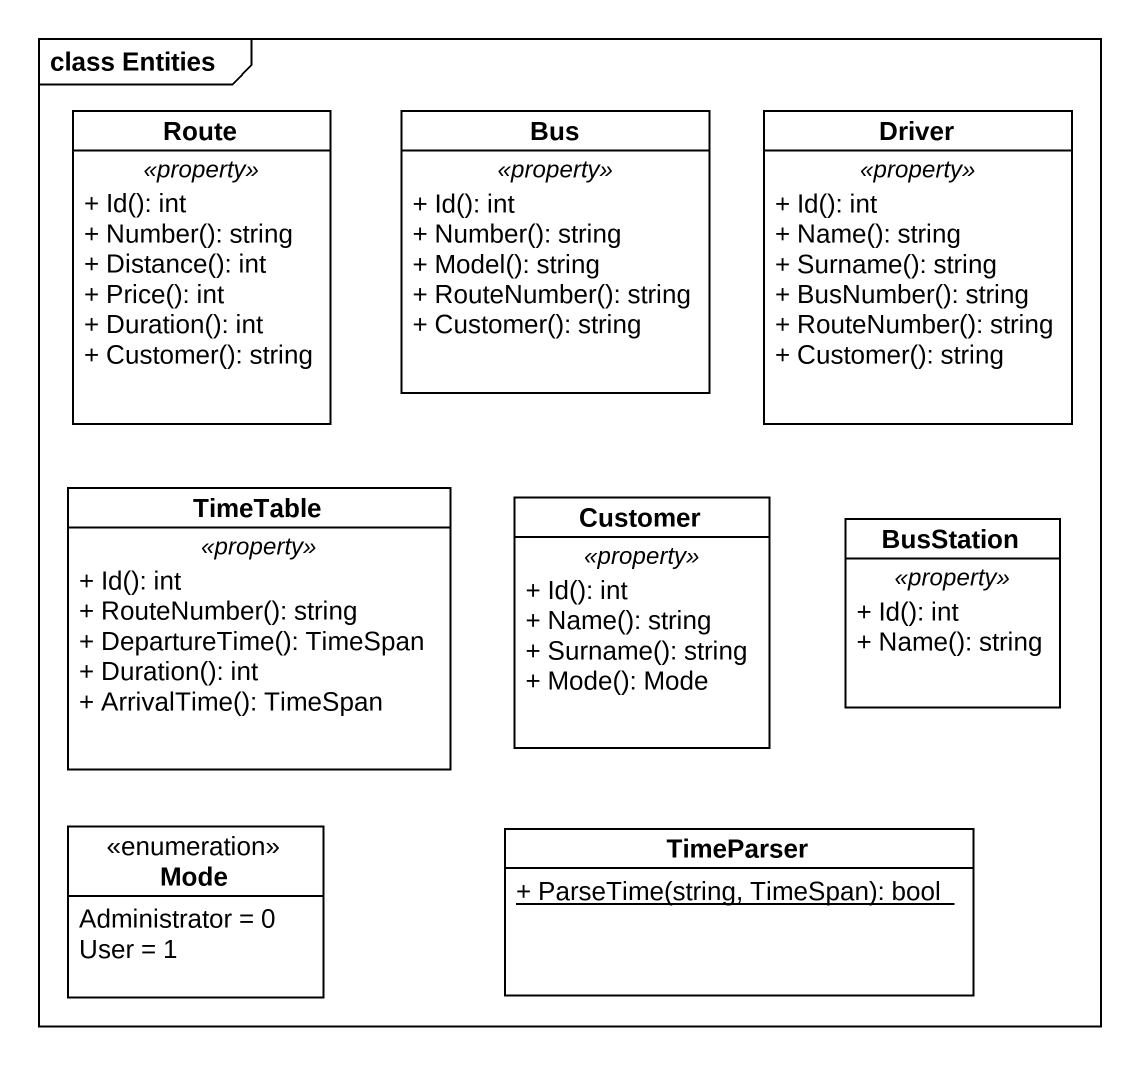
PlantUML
@startuml
mainframe class Entities
hide circle
hide empty members
skinparam classAttributeIconSize 0
class Route {
  .. <<property>> ..
  + Id(): int
  + Number(): string
  + Distance(): int
  + Price(): int
  + Duration(): int
  + Customer(): string
}
class Bus {
  .. <<property>> ..
  + Id(): int
  + Number(): string
  + Model(): string
  + RouteNumber(): string
  + Customer(): string
}
class Driver {
  .. <<property>> ..
  + Id(): int
  + Name(): string
  + Surname(): string
  + BusNumber(): string
  + RouteNumber(): string
  + Customer(): string
}
class TimeTable {
  .. <<property>> ..
  + Id(): int
  + RouteNumber(): string
  + DepartureTime(): TimeSpan
  + Duration(): int
  + ArrivalTime(): TimeSpan
}
class Customer {
  .. <<property>> ..
  + Id(): int
  + Name(): string
  + Surname(): string
  + Mode(): Mode
}
class BusStation {
  .. <<property>> ..
  + Id(): int
  + Name(): string
}
enum Mode {
  Administrator = 0
  User = 1
}
class TimeParser {
  {static} + ParseTime(string, TimeSpan): bool
}
@enduml
